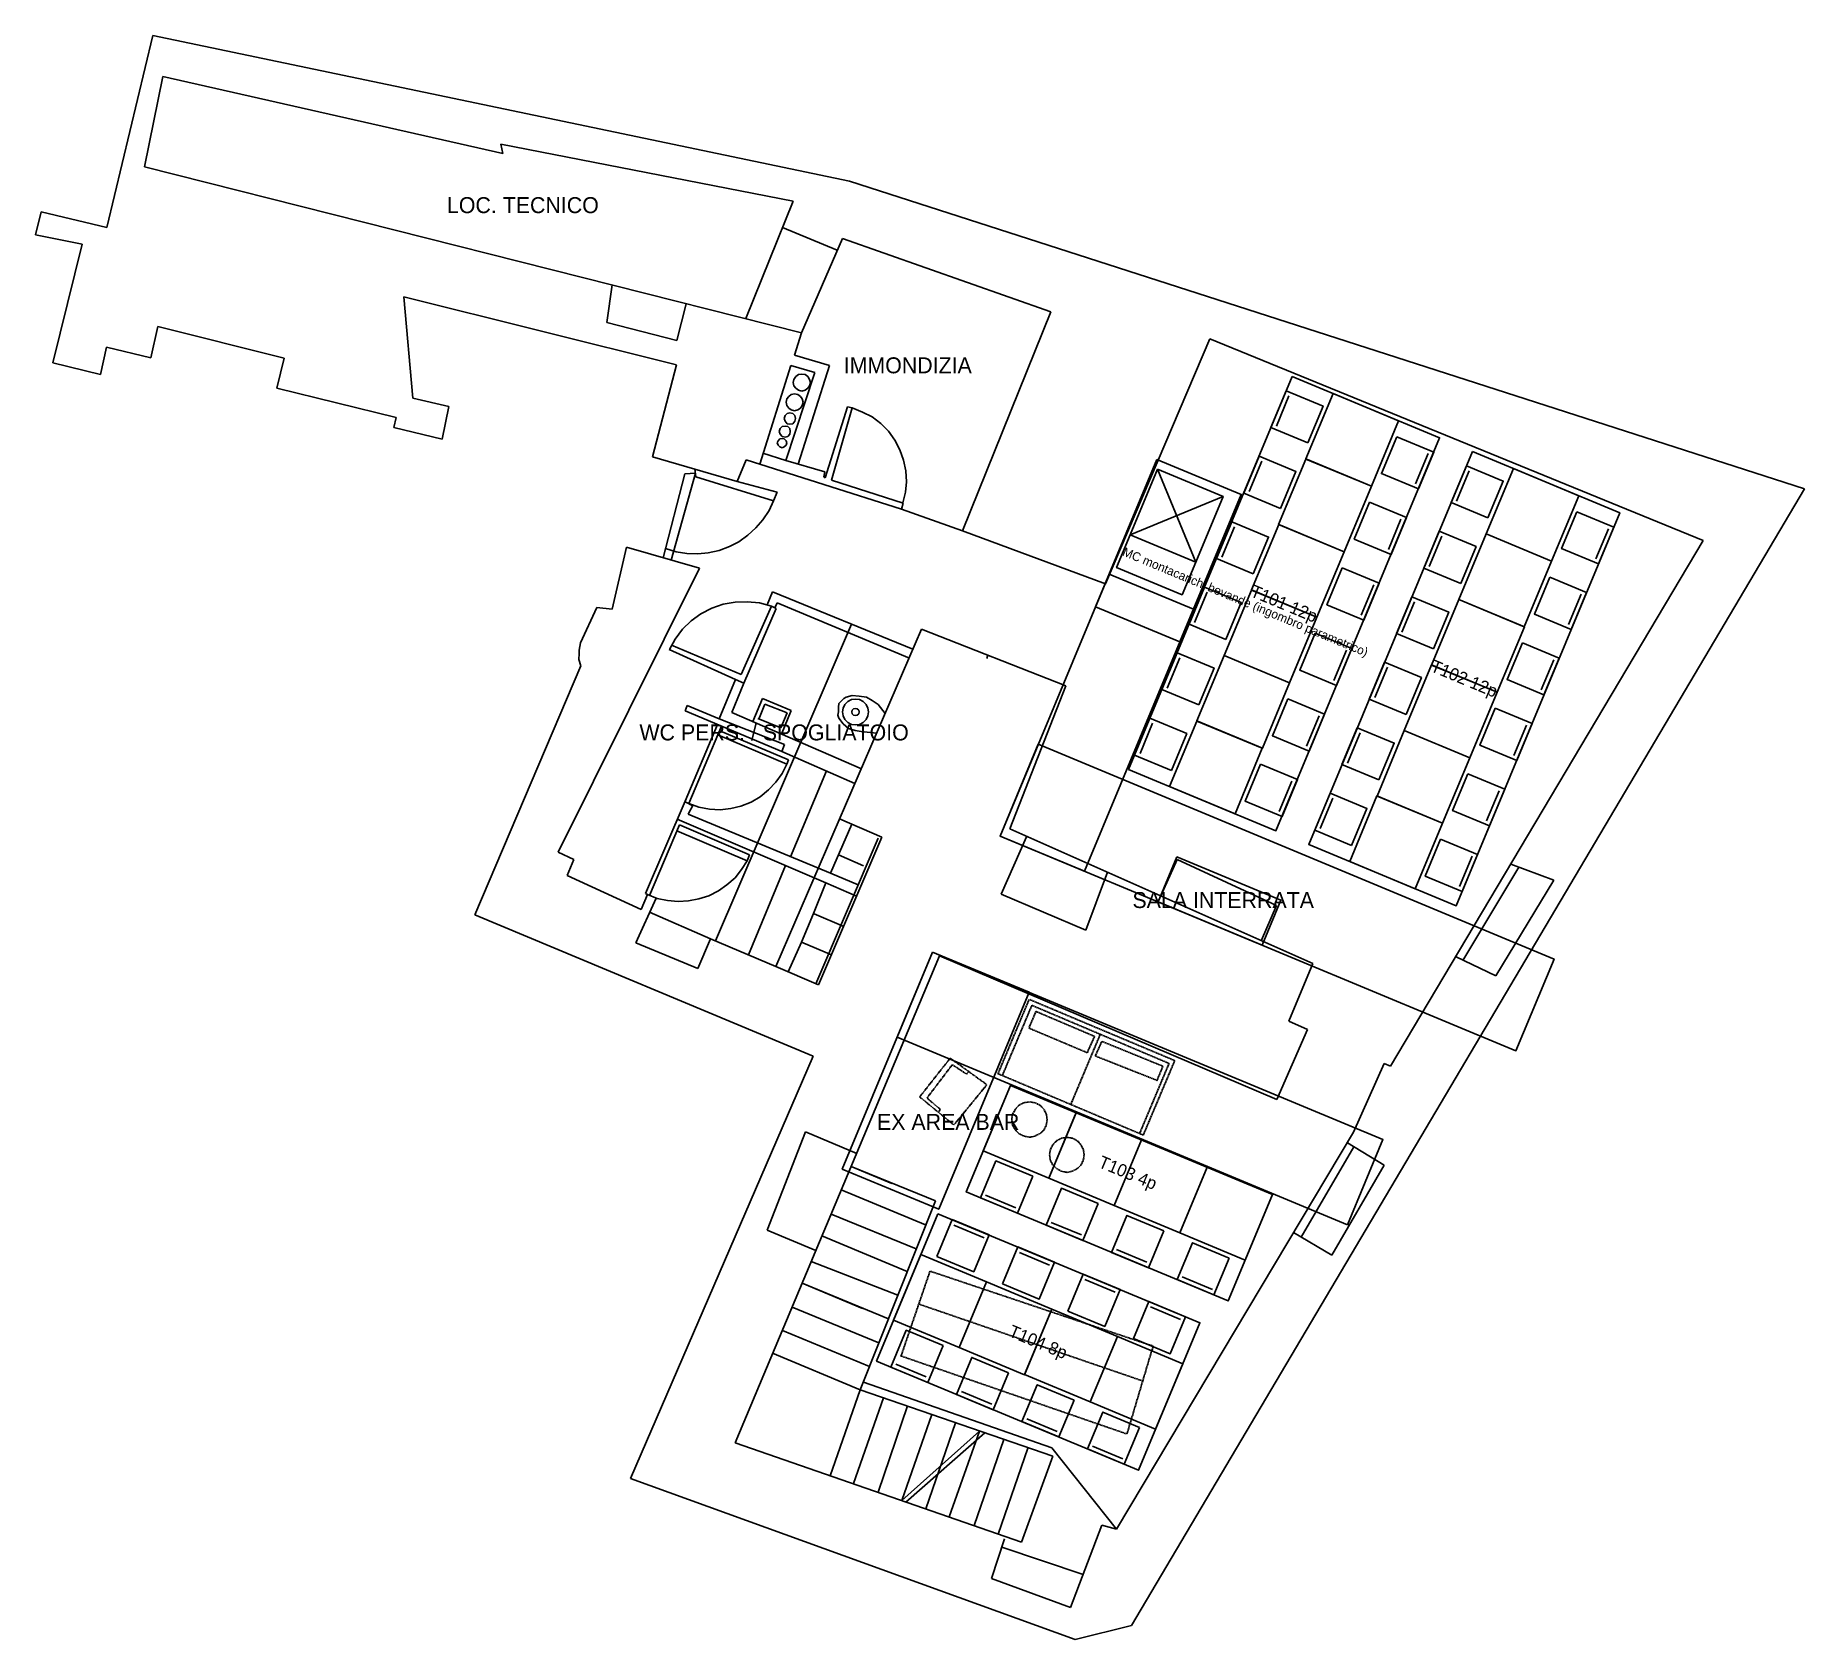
# Model space of a CAD drawing. Header units: centimetres. Extents: x 605 to 2599, y -2228 to -419.
import ezdxf
from ezdxf.enums import TextEntityAlignment as Align

# ---------------------------------------------------------------- set-up
doc = ezdxf.new("R2010")
doc.units = ezdxf.units.CM
doc.linetypes.add('DASHED', pattern=[1.524, 1.27, -0.254])
for name, color, linetype in [('ARREDI_BAR_RIMOSSI', 30, 'DASHED'), ('FASCIA_SEDUTA', 2, 'Continuous'), ('MONTACARICHI', 6, 'Continuous'), ('MURI_ESISTENTI', 7, 'Continuous'), ('NUMERAZIONE', 5, 'Continuous'), ('PERCORSI', 3, 'Continuous'), ('SEDIE', 8, 'Continuous'), ('TAVOLI_80x80', 5, 'Continuous'), ('TESTI', 7, 'Continuous')]:
    doc.layers.add(name, color=color, linetype=linetype)

# ---------------------------------------------------------------- blocks, each defined once
blk = doc.blocks.new('TAVOLO_80x80')
blk.add_lwpolyline([(0, 0), (80, 0), (80, 80), (0, 80)], close=True)
blk = doc.blocks.new('SEDIA_45x45')
blk.add_line((-18.5, 40), (18.5, 40))
blk.add_lwpolyline([(-22.5, 0), (22.5, 0), (22.5, 45), (-22.5, 45)], close=True)

msp = doc.modelspace()

# ---------------------------------------------------------------- linework, layer by layer
at = {"layer": 'ARREDI_BAR_RIMOSSI'}
for points in [[(1689.7, -1589.7), (1724.7, -1506.2)], [(1727.9, -1512.6), (1694.7, -1591.6)], [(1725.6, -1506.2), (1889, -1574.9)], [(1727.9, -1512.6), (1882.6, -1578.1)], [(1726.5, -1533.7), (1724.6, -1537.9)], [(1732.5, -1519.5), (1726.5, -1533.7)], [(1798.6, -1547.6), (1732.5, -1519.5)], [(1790.3, -1566), (1724.6, -1538.3)], [(1805, -1545.3), (1771.8, -1624.3)], [(1790.3, -1566), (1798.6, -1547.6)], [(1799.4, -1569.7), (1806.8, -1553.2)], [(1806.8, -1553.2), (1875.7, -1581.3)], [(1601.4, -1615.8), (1635.9, -1572.2)], [(1635.9, -1572.2), (1677.2, -1602.1)], [(1869.2, -1597.3), (1799.4, -1569.7)], [(1889, -1574.9), (1853.5, -1658.9)], [(1609.7, -1617.1), (1638.2, -1579.5)], [(1638.2, -1579.5), (1654.3, -1590.1)], [(1654.3, -1590.1), (1656.6, -1586.9)], [(1853.5, -1658.9), (1689.7, -1589.7)], [(1882.6, -1578.1), (1849.4, -1657)], [(1875.7, -1581.3), (1868.7, -1597.8)], [(1677.2, -1602.1), (1640, -1647.5)], [(1640, -1647.5), (1601.4, -1615.8)], [(1624.8, -1630), (1609.7, -1617.1)], [(1622.5, -1633.2), (1624.8, -1630)], [(1706.1, -1635.2), (1705.2, -1641.2)], [(1709.3, -1629.7), (1706.1, -1635.2)], [(1713.5, -1625.1), (1709.3, -1629.7)], [(1719, -1622.4), (1713.5, -1625.1)], [(1725.4, -1621.5), (1719, -1622.4)], [(1731.4, -1622.4), (1725.4, -1621.5)], [(1736.9, -1625.1), (1731.4, -1622.4)], [(1741.5, -1629.7), (1736.9, -1625.1)], [(1744.2, -1635.3), (1741.5, -1629.7)], [(1745.1, -1641.2), (1744.2, -1635.3)], [(1705.2, -1641.2), (1706.1, -1647.6)], [(1706.1, -1647.6), (1709.3, -1653.1)], [(1709.3, -1653.1), (1713.4, -1657.3)], [(1736.9, -1657.3), (1741.4, -1653.2)], [(1741.4, -1653.2), (1744.2, -1647.7)], [(1744.2, -1647.7), (1745.1, -1641.2)], [(1713.4, -1657.3), (1718.9, -1660)], [(1718.9, -1660), (1725.4, -1661.4)], [(1725.4, -1661.4), (1731.3, -1660)], [(1731.3, -1660), (1736.9, -1657.3)], [(1748.8, -1675.2), (1747.8, -1681.2)], [(1751.5, -1669.7), (1748.8, -1675.2)], [(1756.1, -1665.1), (1751.5, -1669.7)], [(1761.2, -1662.4), (1756.1, -1665.1)], [(1767.6, -1661.5), (1761.2, -1662.4)], [(1773.6, -1662.4), (1767.6, -1661.5)], [(1779.1, -1665.2), (1773.6, -1662.4)], [(1783.2, -1669.8), (1779.1, -1665.2)], [(1786, -1675.3), (1783.2, -1669.8)], [(1786.9, -1681.3), (1786, -1675.3)], [(1747.8, -1681.2), (1748.7, -1687.2)], [(1748.7, -1687.2), (1751.5, -1692.7)], [(1751.5, -1692.7), (1756.1, -1696.8)], [(1779, -1696.9), (1783.2, -1692.7)], [(1783.2, -1692.7), (1785.9, -1687.2)], [(1785.9, -1687.2), (1786.9, -1681.3)], [(1756.1, -1696.8), (1761.1, -1699.6)], [(1761.1, -1699.6), (1767.6, -1701)], [(1767.6, -1701), (1773.5, -1699.6)], [(1773.5, -1699.6), (1779, -1696.9)], [(1613.1, -1812.3), (1580.3, -1908.3)], [(1864.6, -1896.8), (1613.1, -1812.3)], [(1853.1, -1936.2), (1600.6, -1849.5)], [(1579.9, -1907.8), (1835.1, -1995.9)], [(1835.1, -1995.9), (1864.6, -1896.8)]]:
    msp.add_lwpolyline(points, dxfattribs=at)
at = {"layer": 'FASCIA_SEDUTA'}
for points in [[(2021.4, -803.5), (2187.6, -872.7), (2003.1, -1315.8), (1837, -1246.7)], [(2224.5, -888.1), (2390.7, -957.2), (2206.3, -1400.4), (2040.1, -1331.2)], [(1703.9, -1602.9), (1999.3, -1725.8), (1949.3, -1845.9), (1653.9, -1722.9)], [(1622, -1747.5), (1917.4, -1870.5), (1848.2, -2036.7), (1552.8, -1913.7)]]:
    msp.add_lwpolyline(points, close=True, dxfattribs=at)
at = {"layer": 'MONTACARICHI'}
for p, q in [((1869.5, -908.2), (1912.7, -1012.8)), ((1943.4, -938.9), (1838.8, -982.1))]:
    msp.add_line(p, q, dxfattribs=at)
msp.add_lwpolyline([(1869.5, -908.2), (1943.4, -938.9), (1912.7, -1012.8), (1838.8, -982.1)], close=True, dxfattribs=at)
at = {"layer": 'MURI_ESISTENTI'}
for points in [[(737.1, -419), (684.9, -635.7)], [(1522.2, -583.2), (737.1, -419)], [(748.1, -465.4), (727.7, -567.3)], [(1131.4, -552.3), (748.1, -465.4)], [(1458.8, -606.1), (1129.1, -541.8)], [(1129.1, -541.8), (1131.4, -552.3)], [(727.7, -567.3), (1468.2, -754.5)], [(2599.1, -930.3), (1522.2, -583.2)], [(611, -618.1), (604.5, -643.8)], [(684.9, -635.7), (611, -618.1)], [(1405.3, -738.3), (1458.8, -606.1)], [(1508.3, -661.3), (1446.8, -635.5)], [(604.5, -643.8), (657.3, -654.5)], [(657.3, -654.5), (624.1, -788.1)], [(1514.3, -648), (1468.2, -754.5)], [(1749.3, -730.6), (1514.3, -648)], [(1030, -828.2), (1020, -713.8)], [(1020, -713.8), (1327.2, -790.5)], [(1248.7, -742.6), (1254.7, -700.4)], [(1338.3, -721.7), (1327.7, -763)], [(1649.7, -977.5), (1749.3, -730.6)], [(734.7, -782.7), (742.6, -747.4)], [(742.6, -747.4), (884.9, -783)], [(1327.7, -763), (1248.7, -742.6)], [(1468.2, -754.5), (1460.4, -779.7)], [(677.8, -801.5), (684.7, -770.7)], [(684.7, -770.7), (734.7, -782.7)], [(1810.8, -1037.4), (1928.4, -761.1)], [(1928.4, -761.1), (2484.6, -988.4)], [(624.1, -788.1), (677.8, -801.5)], [(884.9, -783), (876.6, -816.9)], [(1327.2, -790.5), (1300.4, -894.3)], [(1456.2, -791.2), (1421.1, -902.3)], [(1483.3, -799), (1456.2, -791.2)], [(1460.4, -779.7), (1499.8, -791.2)], [(1499.8, -791.2), (1464.3, -902.3)], [(876.6, -816.9), (1011.1, -849.7)], [(1450.5, -898.2), (1483.3, -799)], [(1459.4, -806.8), (1458.9, -810.5)], [(1458.9, -810.5), (1459.4, -814.1)], [(1461.7, -803.6), (1459.4, -806.8)], [(1459.4, -814.1), (1461.7, -816.9)], [(1464.9, -801.3), (1461.7, -803.6)], [(1461.7, -816.9), (1464.9, -819.2)], [(1468.6, -800.8), (1464.9, -801.3)], [(1472.3, -801.3), (1468.6, -800.8)], [(1472.2, -819.2), (1475.5, -816.9)], [(1475.5, -803.6), (1472.3, -801.3)], [(1477.3, -806.8), (1475.5, -803.6)], [(1475.5, -816.9), (1477.3, -814.2)], [(1478.2, -810.5), (1477.3, -806.8)], [(1477.3, -814.2), (1478.2, -810.5)], [(1070.8, -837.4), (1030, -828.2)], [(1063, -874.2), (1070.8, -837.4)], [(1451.6, -828.8), (1451.1, -832.5)], [(1451.1, -832.5), (1451.5, -836.2)], [(1451.5, -836.2), (1453.8, -839.4)], [(1453.9, -826.1), (1451.6, -828.8)], [(1456.6, -823.8), (1453.9, -826.1)], [(1460.3, -823.3), (1456.6, -823.8)], [(1464, -823.8), (1460.3, -823.3)], [(1467.2, -826.1), (1464, -823.8)], [(1464.9, -819.2), (1468.6, -820.1)], [(1469, -828.9), (1467.2, -826.1)], [(1467.2, -839.4), (1469, -836.2)], [(1468.6, -820.1), (1472.2, -819.2)], [(1469.9, -832.5), (1469, -828.9)], [(1469, -836.2), (1469.9, -832.5)], [(1520, -837.7), (1495, -918)], [(1525.5, -839), (1520, -837.7)], [(1011.1, -849.7), (1008.8, -861.2)], [(1449.7, -847.7), (1448.8, -850.9)], [(1448.8, -850.9), (1449.7, -854.1)], [(1452, -845.4), (1449.7, -847.7)], [(1449.7, -854.1), (1452, -856.8)], [(1455.2, -844.5), (1452, -845.4)], [(1452, -856.8), (1455.2, -857.3)], [(1453.8, -839.4), (1456.6, -841.2)], [(1458.4, -845.4), (1455.2, -844.5)], [(1455.2, -857.3), (1458.4, -856.9)], [(1456.6, -841.2), (1460.3, -842.2)], [(1460.7, -847.7), (1458.4, -845.4)], [(1458.4, -856.9), (1460.7, -854.1)], [(1460.3, -842.2), (1463.9, -841.2)], [(1461.6, -850.9), (1460.7, -847.7)], [(1460.7, -854.1), (1461.6, -850.9)], [(1463.9, -841.2), (1467.2, -839.4)], [(1501.9, -920.3), (1525.5, -839)], [(1537, -843.7), (1525.5, -839)], [(1548, -849.2), (1537, -843.7)], [(1557.6, -856.5), (1548, -849.2)], [(1566.3, -865.3), (1557.6, -856.5)], [(1008.8, -861.2), (1063, -874.2)], [(1441.8, -876.1), (1440.9, -878.4)], [(1443.7, -873.8), (1441.8, -876.1)], [(1444.2, -862.3), (1443.2, -865.6)], [(1443.2, -865.6), (1444.1, -868.8)], [(1446.4, -873.4), (1443.7, -873.8)], [(1444.1, -868.8), (1446.4, -871.1)], [(1446.5, -860.1), (1444.2, -862.3)], [(1446.4, -871.1), (1449.7, -872)], [(1448.7, -873.8), (1446.4, -873.4)], [(1449.7, -859.6), (1446.5, -860.1)], [(1451, -876.1), (1448.7, -873.8)], [(1452.9, -860.1), (1449.7, -859.6)], [(1449.7, -872), (1452.9, -871.1)], [(1451.5, -878.4), (1451, -876.1)], [(1455.2, -862.4), (1452.9, -860.1)], [(1452.9, -871.1), (1455.2, -868.8)], [(1455.6, -865.6), (1455.2, -862.4)], [(1455.2, -868.8), (1455.6, -865.6)], [(1573.6, -875.4), (1566.3, -865.3)], [(1579.1, -886.4), (1573.6, -875.4)], [(1300.4, -894.3), (1395.8, -922)], [(1424.8, -889.9), (1450.5, -898.2)], [(1440.9, -878.4), (1441.8, -881.2)], [(1441.8, -881.2), (1443.7, -883)], [(1443.7, -883), (1446.4, -883.9)], [(1446.4, -883.9), (1448.7, -883)], [(1448.7, -883), (1451, -881.2)], [(1451, -881.2), (1451.5, -878.4)], [(1583.3, -897.9), (1579.1, -886.4)], [(1312.1, -1008.2), (1336.6, -913.2)], [(1348.6, -912.7), (1321.3, -1010.5)], [(1336.6, -913.2), (1348.6, -912.7)], [(1348.1, -908.1), (1349, -916.8)], [(1349, -916.8), (1436.7, -943.6)], [(1395.8, -922), (1406, -897.6)], [(1406, -897.6), (1580.9, -953)], [(1450.5, -898.2), (1494.6, -911.1)], [(1494.6, -911.1), (1493.2, -916.6)], [(1493.2, -916.6), (1495, -918)], [(1586, -909.9), (1583.3, -897.9)], [(1586.4, -922.3), (1586, -909.9)], [(1440.8, -934), (1395.8, -922)], [(1436.7, -943.6), (1440.8, -934)], [(1582.7, -946.6), (1501.9, -920.3)], [(1582.3, -946.1), (1585.5, -934.2)], [(1585.5, -934.2), (1586.4, -922.3)], [(1840.2, -2211.8), (2599.1, -930.3)], [(1424.7, -965.2), (1431.6, -954.6)], [(1431.6, -954.6), (1436.7, -943.6)], [(1580.9, -953), (1582.7, -946.6)], [(1580.9, -953), (1649.7, -977.5)], [(1407.7, -982.6), (1416.9, -974.4)], [(1416.9, -974.4), (1424.7, -965.2)], [(1270.8, -996.2), (1254.6, -1066)], [(1353.4, -1019.7), (1270.8, -996.2)], [(1375.5, -999.6), (1387, -995.4)], [(1387, -995.4), (1397.6, -989.9)], [(1397.6, -989.9), (1407.7, -982.6)], [(1649.7, -977.5), (1810.8, -1037.4)], [(2484.6, -988.4), (2132.4, -1581.2)], [(1314.9, -997.6), (1326.8, -1001.3)], [(1326.8, -1001.3), (1338.8, -1003.2)], [(1338.8, -1003.2), (1351.2, -1003.7)], [(1351.2, -1003.7), (1363.1, -1002.3)], [(1363.1, -1002.3), (1375.5, -999.6)], [(1194, -1340), (1353.4, -1019.7)], [(1429.6, -1061.2), (1435.6, -1046.5)], [(1435.6, -1046.5), (1593.9, -1111)], [(1237.6, -1064.1), (1219.2, -1104)], [(1254.6, -1066), (1237.6, -1064.1)], [(1354.7, -1071.2), (1343.7, -1079)], [(1367.2, -1064.8), (1354.7, -1071.2)], [(1380, -1060.2), (1367.2, -1064.8)], [(1393.3, -1057.9), (1380, -1060.2)], [(1407.1, -1057.5), (1393.3, -1057.9)], [(1400.1, -1139.7), (1434.2, -1062.6)], [(1403.3, -1149.3), (1439.7, -1065.3)], [(1420.9, -1058.9), (1407.1, -1057.5)], [(1434.2, -1062.6), (1420.9, -1058.9)], [(1434.2, -1062.6), (1438.3, -1064.4)], [(1438.3, -1064.4), (1440.6, -1058.9)], [(1439.7, -1065.3), (1438.3, -1064.4)], [(1440.6, -1058.9), (1589.8, -1121.1)], [(1334, -1088.6), (1325.8, -1099.6)], [(1343.7, -1079), (1334, -1088.6)], [(1524.6, -1082.9), (1371.2, -1440)], [(1603.6, -1088.5), (1439.1, -1469)], [(1766.1, -1152.2), (1603.6, -1088.5)], [(1217.4, -1116), (1217.3, -1122.8)], [(1219.2, -1104), (1217.4, -1112.3)], [(1217.4, -1112.3), (1217.4, -1116)], [(1393.7, -1145.2), (1318.9, -1111.5)], [(1325.8, -1099.6), (1319.3, -1111.5)], [(1321.6, -1106.5), (1400.1, -1139.7)], [(1219.6, -1129.7), (1099.8, -1410.6)], [(1217.3, -1122.8), (1219.6, -1129.7)], [(1677.1, -1121.7), (1678.4, -1117.6)], [(1375.2, -1189.7), (1393.7, -1145.2)], [(1403.3, -1149.3), (1389.5, -1182.4)], [(1393.7, -1145.2), (1403.3, -1149.3)], [(1702.9, -1313.7), (1766.1, -1152.2)], [(1337.1, -1180.4), (1339.4, -1174.5)], [(1339.4, -1174.5), (1375.2, -1189.7)], [(1424.4, -1166.8), (1413.3, -1192.5)], [(1420.2, -1189.8), (1426.7, -1173.2)], [(1456.5, -1180.2), (1424.4, -1166.8)], [(1426.7, -1173.2), (1451.9, -1182.9)], [(1510.3, -1172.4), (1509.8, -1176.6)], [(1509.8, -1176.6), (1509.8, -1181.6)], [(1515.8, -1166.5), (1510.3, -1172.4)], [(1517.2, -1173.4), (1515.3, -1177.5)], [(1518.5, -1165.1), (1515.8, -1166.5)], [(1520.4, -1170.2), (1517.2, -1173.4)], [(1525.4, -1163.3), (1518.5, -1165.1)], [(1524.5, -1167.9), (1520.4, -1170.2)], [(1529.1, -1167.4), (1524.5, -1167.9)], [(1533.2, -1164.2), (1525.4, -1163.3)], [(1533.7, -1167.9), (1529.1, -1167.4)], [(1541.5, -1165.1), (1533.2, -1164.2)], [(1537.8, -1170.2), (1533.7, -1167.9)], [(1541, -1173.4), (1537.8, -1170.2)], [(1542.9, -1177.5), (1541, -1173.4)], [(1547.9, -1168.8), (1541.5, -1165.1)], [(1554.8, -1173.4), (1547.9, -1168.8)], [(1562.6, -1183.5), (1554.8, -1173.4)], [(1337, -1282.4), (1373.4, -1196.1)], [(1445.9, -1226.5), (1337.1, -1180.4)], [(1375.2, -1189.7), (1449.1, -1218.7)], [(1389.5, -1182.4), (1535.9, -1246)], [(1445, -1199.9), (1418.9, -1189.3)], [(1451.9, -1182.9), (1445, -1199.9)], [(1445.5, -1206.8), (1456.5, -1180.2)], [(1509.8, -1181.6), (1509.3, -1185.3)], [(1509.3, -1185.3), (1510.2, -1189)], [(1510.2, -1189), (1515.3, -1195.4)], [(1515.3, -1177.5), (1514.4, -1181.6)], [(1514.4, -1181.6), (1515.3, -1186.2)], [(1515.3, -1186.2), (1517.1, -1190.4)], [(1515.3, -1195.4), (1521.2, -1200.5)], [(1517.1, -1190.4), (1520.3, -1193.6)], [(1520.3, -1193.6), (1524.5, -1195.9)], [(1524.5, -1195.9), (1529.1, -1196.3)], [(1525.4, -1179.8), (1525, -1181.6)], [(1525, -1181.6), (1525.4, -1183.9)], [(1526.8, -1178.4), (1525.4, -1179.8)], [(1525.4, -1183.9), (1526.8, -1185.3)], [(1529.1, -1178), (1526.8, -1178.4)], [(1526.8, -1185.3), (1529.1, -1185.8)], [(1530.9, -1178.4), (1529.1, -1178)], [(1529.1, -1185.8), (1530.9, -1185.3)], [(1529.1, -1196.3), (1533.7, -1195.9)], [(1532.8, -1179.8), (1530.9, -1178.4)], [(1530.9, -1185.3), (1532.8, -1184)], [(1533.2, -1181.7), (1532.8, -1179.8)], [(1532.8, -1184), (1533.2, -1181.7)], [(1533.7, -1195.9), (1537.8, -1193.6)], [(1537.8, -1193.6), (1541, -1190.4)], [(1541, -1190.4), (1542.9, -1186.3)], [(1543.8, -1181.7), (1542.9, -1177.5)], [(1542.9, -1186.3), (1543.8, -1181.7)], [(1341.1, -1285.2), (1378, -1198)], [(1451.8, -1240.8), (1373.8, -1207.6)], [(1376.1, -1203), (1453.7, -1235.7)], [(1521.2, -1200.5), (1528.6, -1202.8)], [(1528.6, -1202.8), (1535.5, -1203.7)], [(1535.5, -1203.7), (1552.9, -1205.6)], [(1449.1, -1218.7), (1445.9, -1226.5)], [(1445.9, -1226.5), (1528.5, -1262.5)], [(1453.7, -1235.7), (1451.8, -1240.8)], [(1439.4, -1261), (1446.3, -1251.3)], [(1446.3, -1251.3), (1451.8, -1240.8)], [(1455.8, -1345), (1496.4, -1248.2)], [(1421.5, -1277.5), (1431.1, -1269.7)], [(1431.1, -1269.7), (1439.4, -1261)], [(1337, -1282.4), (1292.3, -1386.6)], [(1345.7, -1287.5), (1337, -1283.3)], [(1346.1, -1286.5), (1340.6, -1297.1)], [(1341.1, -1285.2), (1352.6, -1289.3)], [(1352.6, -1289.3), (1364.5, -1291.6)], [(1364.5, -1291.6), (1376.4, -1292.1)], [(1376.4, -1292.1), (1388.4, -1290.7)], [(1388.4, -1290.7), (1399.9, -1288)], [(1399.9, -1288), (1411.4, -1283.4)], [(1411.4, -1283.4), (1421.5, -1277.5)], [(1330.5, -1309), (1296.8, -1388.9)], [(1327.7, -1315.9), (1407.1, -1349.6)], [(1495.7, -1374.5), (1328.2, -1302.6)], [(1409.4, -1343.1), (1330.5, -1309)], [(1340.6, -1297.1), (1500.8, -1363.5)], [(1500.8, -1363.5), (1524.8, -1308.4)], [(1558.7, -1323.1), (1511, -1302.4)], [(2044.8, -1465.3), (1702.9, -1313.7)], [(1554.6, -1324.1), (1484.5, -1488.4)], [(1487.3, -1489.3), (1558.7, -1323.1)], [(1693.2, -1387.2), (1721.8, -1322.5)], [(1211.5, -1348.3), (1194, -1340)], [(1204.1, -1366.2), (1211.5, -1348.3)], [(1400.7, -1359.6), (1407.1, -1349.6)], [(1407.1, -1349.6), (1409.4, -1343.1)], [(1450.3, -1355.1), (1408.3, -1455.6)], [(1538, -1355.3), (1510, -1342.8)], [(1873.2, -1389.3), (1891.6, -1348)], [(1891.6, -1348), (2003.6, -1400.1)], [(2316.4, -1371.6), (2267.8, -1353.6)], [(1204.1, -1366.2), (1287.6, -1404.5)], [(1384.1, -1376.6), (1393.3, -1368.8)], [(1393.3, -1368.8), (1400.7, -1359.6)], [(1495.7, -1374.5), (1481.9, -1408.9)], [(1530.1, -1389.7), (1495.7, -1374.5)], [(1500.8, -1363.5), (1532, -1376.8)], [(1532, -1376.8), (1500.8, -1363.5)], [(1813.1, -1362.6), (1788.6, -1427.8)], [(2213.9, -1461.9), (2276.9, -1356.9)], [(2251, -1479.4), (2316.4, -1371.6)], [(1304.2, -1391.6), (1281.6, -1442.1)], [(1287.6, -1404.5), (1294.6, -1387.5)], [(1294.6, -1387.5), (1292.3, -1386.6)], [(1294.6, -1387.5), (1305.6, -1392.1)], [(1305.6, -1392.1), (1317, -1394.4)], [(1317, -1394.4), (1329, -1395.4)], [(1329, -1395.4), (1340.9, -1394.9)], [(1340.9, -1394.9), (1352.4, -1392.6)], [(1352.4, -1392.6), (1363.9, -1389)], [(1363.9, -1389), (1374.5, -1383.5)], [(1374.5, -1383.5), (1384.1, -1376.6)], [(1788.6, -1427.8), (1693.2, -1387.2)], [(1099.8, -1410.6), (1481.2, -1570.1)], [(1365.7, -1437.7), (1296.8, -1407.7)], [(1481.9, -1408.9), (1468.1, -1441.5)], [(1482.3, -1409.4), (1515.9, -1423.7)], [(2003.6, -1400.1), (1986.6, -1439.1)], [(1281.6, -1442.1), (1351.4, -1471.2)], [(1351.4, -1471.2), (1365.7, -1437.7)], [(1365.7, -1437.7), (1439.1, -1469)], [(1369.3, -1444.6), (1369.3, -1444.6)], [(1468.1, -1441.5), (1453.3, -1475)], [(1468.1, -1441.5), (1502, -1455.8)], [(1393.3, -2005.8), (1623.7, -1456.9)], [(1439.1, -1469), (1487.3, -1489.3)], [(1623.7, -1456.9), (2004.2, -1618.7)], [(2017.6, -1530.5), (2044.8, -1465.3)], [(2206.1, -1457.8), (2251, -1479.4)], [(2038.8, -1539.7), (2017.6, -1530.5)], [(2004.2, -1618.7), (2038.8, -1539.7)], [(1481.2, -1570.1), (1275.6, -2046)], [(2090.5, -1655.5), (2125, -1578)], [(2132.4, -1581.2), (2125, -1578)], [(1429.4, -1766.1), (1472.8, -1655.1)], [(1472.8, -1655.1), (1530.6, -1679.5)], [(2090.5, -1655.5), (1823.4, -2103.4)], [(2031.5, -1773.9), (2090.9, -1672.1)], [(2083.6, -1667.5), (2124.9, -1692.8)], [(1570.1, -1713.5), (1524.2, -1694.2)], [(1524.2, -1694.2), (1619.2, -1732.9)], [(2124.9, -1692.8), (2065.9, -1794.2)], [(1608.1, -1760), (1513.1, -1720.8)], [(1619.2, -1732.9), (1534.3, -1946.3)], [(1597.5, -1787), (1501.6, -1747.9)], [(1484.5, -1789.2), (1429.4, -1766.1)], [(1587.4, -1812.8), (1491, -1772.6)], [(2065.9, -1794.2), (2022.8, -1768.9)], [(1576.8, -1839.4), (1479, -1801.6)], [(1536.8, -1854.5), (1468.8, -1825.9)], [(1468.8, -1825.9), (1566.1, -1866)], [(1555.5, -1893.1), (1457.8, -1853)], [(1544.9, -1919.7), (1446.7, -1879.1)], [(1435.7, -1904.8), (1534.3, -1946.3)], [(1534.3, -1946.3), (1500.7, -2043.2)], [(1534.3, -1946.3), (1751.4, -2021)], [(1538, -1937.6), (1750.5, -2011.4)], [(1526.8, -2051.9), (1560.5, -1955.1)], [(1554.8, -2061.6), (1587.6, -1964.3)], [(1581.4, -2070.8), (1615.1, -1974)], [(1581.4, -2070.8), (1668.8, -1992.9)], [(1608.5, -2080.1), (1641.7, -1983.2)], [(1634.7, -2089.3), (1668.8, -1992.9)], [(1716.4, -2117.9), (1393.3, -2005.8)], [(1674.8, -1994.7), (1586, -2072.7)], [(1662.7, -2099), (1696.4, -2002.1)], [(1689.8, -2108.7), (1723.4, -2011.8)], [(1750.5, -2011.4), (1823.4, -2103.4)], [(1751.4, -2021), (1716.4, -2117.9)], [(1275.6, -2046), (1776.8, -2227.7)], [(1682.3, -2158.7), (1697.1, -2114.2)], [(1806.9, -2098.7), (1771.4, -2191.5)], [(1823.4, -2103.4), (1806.9, -2098.7)], [(1785.7, -2154.3), (1693.9, -2123.4)], [(1771.4, -2191.5), (1682.3, -2158.7)], [(1776.8, -2227.7), (1840.2, -2211.8)]]:
    msp.add_lwpolyline(points, dxfattribs=at)
at = {"layer": 'PERCORSI'}
for points in [[(1868.8, -897), (1963.9, -936.6), (1894.7, -1102.8), (1799.6, -1063.2)], [(1815, -1026.3), (1910.1, -1065.9), (1787.1, -1361.3), (1692, -1321.7)], [(1735, -1218.3), (2316.7, -1460.4), (2273.6, -1563.8), (1692, -1321.7)], [(1891.3, -1345.1), (2008.6, -1393.9), (1987.4, -1444.7), (1870.2, -1395.9)], [(1615.9, -1452.5), (1724.8, -1497.9), (1623, -1742.5), (1514.1, -1697.2)], [(1615.9, -1452.5), (2123.7, -1663.9), (2083.7, -1759.9), (1575.9, -1548.5)]]:
    msp.add_lwpolyline(points, close=True, dxfattribs=at)
at = {"layer": 'TESTI'}
msp.add_lwpolyline([(1838.8, -982.1), (1912.7, -1012.8), (1897.3, -1049.7), (1823.4, -1019)], close=True, dxfattribs=at)

# ---------------------------------------------------------------- block references
at = {"layer": 'SEDIE'}
for p, rotation in [((2047.6, -857.8), 67.4), ((2130.7, -892.3), -112.6), ((2016.9, -931.6), 67.4), ((2250.7, -942.3), 67.4), ((2100, -966.2), -112.6), ((2333.8, -976.9), -112.6), ((1986.1, -1005.5), 67.4), ((2220, -1016.2), 67.4), ((2069.2, -1040.1), -112.6), ((2303.1, -1050.7), -112.6), ((1955.4, -1079.3), 67.4), ((2189.2, -1090), 67.4), ((2038.5, -1113.9), -112.6), ((1924.6, -1153.2), 67.4), ((2272.3, -1124.6), -112.6), ((2158.5, -1163.9), 67.4), ((2007.7, -1187.8), -112.6), ((1893.9, -1227), 67.4), ((2241.6, -1198.5), -112.6), ((2127.7, -1237.7), 67.4), ((1977, -1261.6), -112.6), ((2210.8, -1272.3), -112.6), ((2097, -1311.6), 67.4), ((2180.1, -1346.2), -112.6), ((1708.1, -1696.7), 157.4), ((1782, -1727.5), 157.4), ((1641.6, -1804.4), -22.6), ((1855.8, -1758.2), 157.4), ((1715.5, -1835.2), -22.6), ((1929.7, -1788.9), 157.4), ((1789.3, -1865.9), -22.6), ((1863.2, -1896.7), -22.6), ((1607, -1887.5), 157.4), ((1680.9, -1918.3), 157.4), ((1754.8, -1949), 157.4), ((1828.6, -1979.8), 157.4)]:
    msp.add_blockref('SEDIA_45x45', p, dxfattribs=dict(at, rotation=rotation))
at = {"layer": 'TAVOLI_80x80', "rotation": -22.6}
for p in [(2036.8, -896.6), (2006.1, -970.5), (2240, -981.1), (1975.4, -1044.3), (2209.2, -1055), (1944.6, -1118.2), (2178.5, -1128.9), (1913.9, -1192), (2147.7, -1202.7), (1883.1, -1265.9), (2117, -1276.6), (2086.2, -1350.4), (1673.1, -1676.7), (1747, -1707.5), (1820.8, -1738.2), (1894.7, -1769), (1572, -1867.5), (1645.9, -1898.3), (1719.7, -1929), (1793.6, -1959.8)]:
    msp.add_blockref('TAVOLO_80x80', p, dxfattribs=at)

# ---------------------------------------------------------------- texts
at = {"layer": 'MONTACARICHI'}
msp.add_text('MC montacarichi bevande (ingombro parametrico)', height=10, rotation=-22.6, dxfattribs=at).set_placement((1829.2, -1005.1))
at = {"layer": 'NUMERAZIONE'}
for s, p in [('T101 12p', (2012.3, -1059.7)), ('T102 12p', (2215.4, -1144.2)), ('T103 4p', (1836.2, -1701.3)), ('T104 8p', (1735.1, -1892.1))]:
    msp.add_text(s, height=14, rotation=-22.6, dxfattribs=at).set_placement(p, align=Align.MIDDLE_CENTER)
at = {"layer": 'TESTI'}
for s, p in [('LOC. TECNICO', (1154.1, -610.4)), ('IMMONDIZIA', (1588, -791)), ('WC PERS. / SPOGLIATOIO', (1437.3, -1204.9)), ('SALA INTERRATA', (1943.6, -1393.9)), ('EX AREA BAR', (1633.6, -1644))]:
    msp.add_text(s, height=18, dxfattribs=at).set_placement(p, align=Align.MIDDLE_CENTER)

doc.saveas('drawing.dxf')
